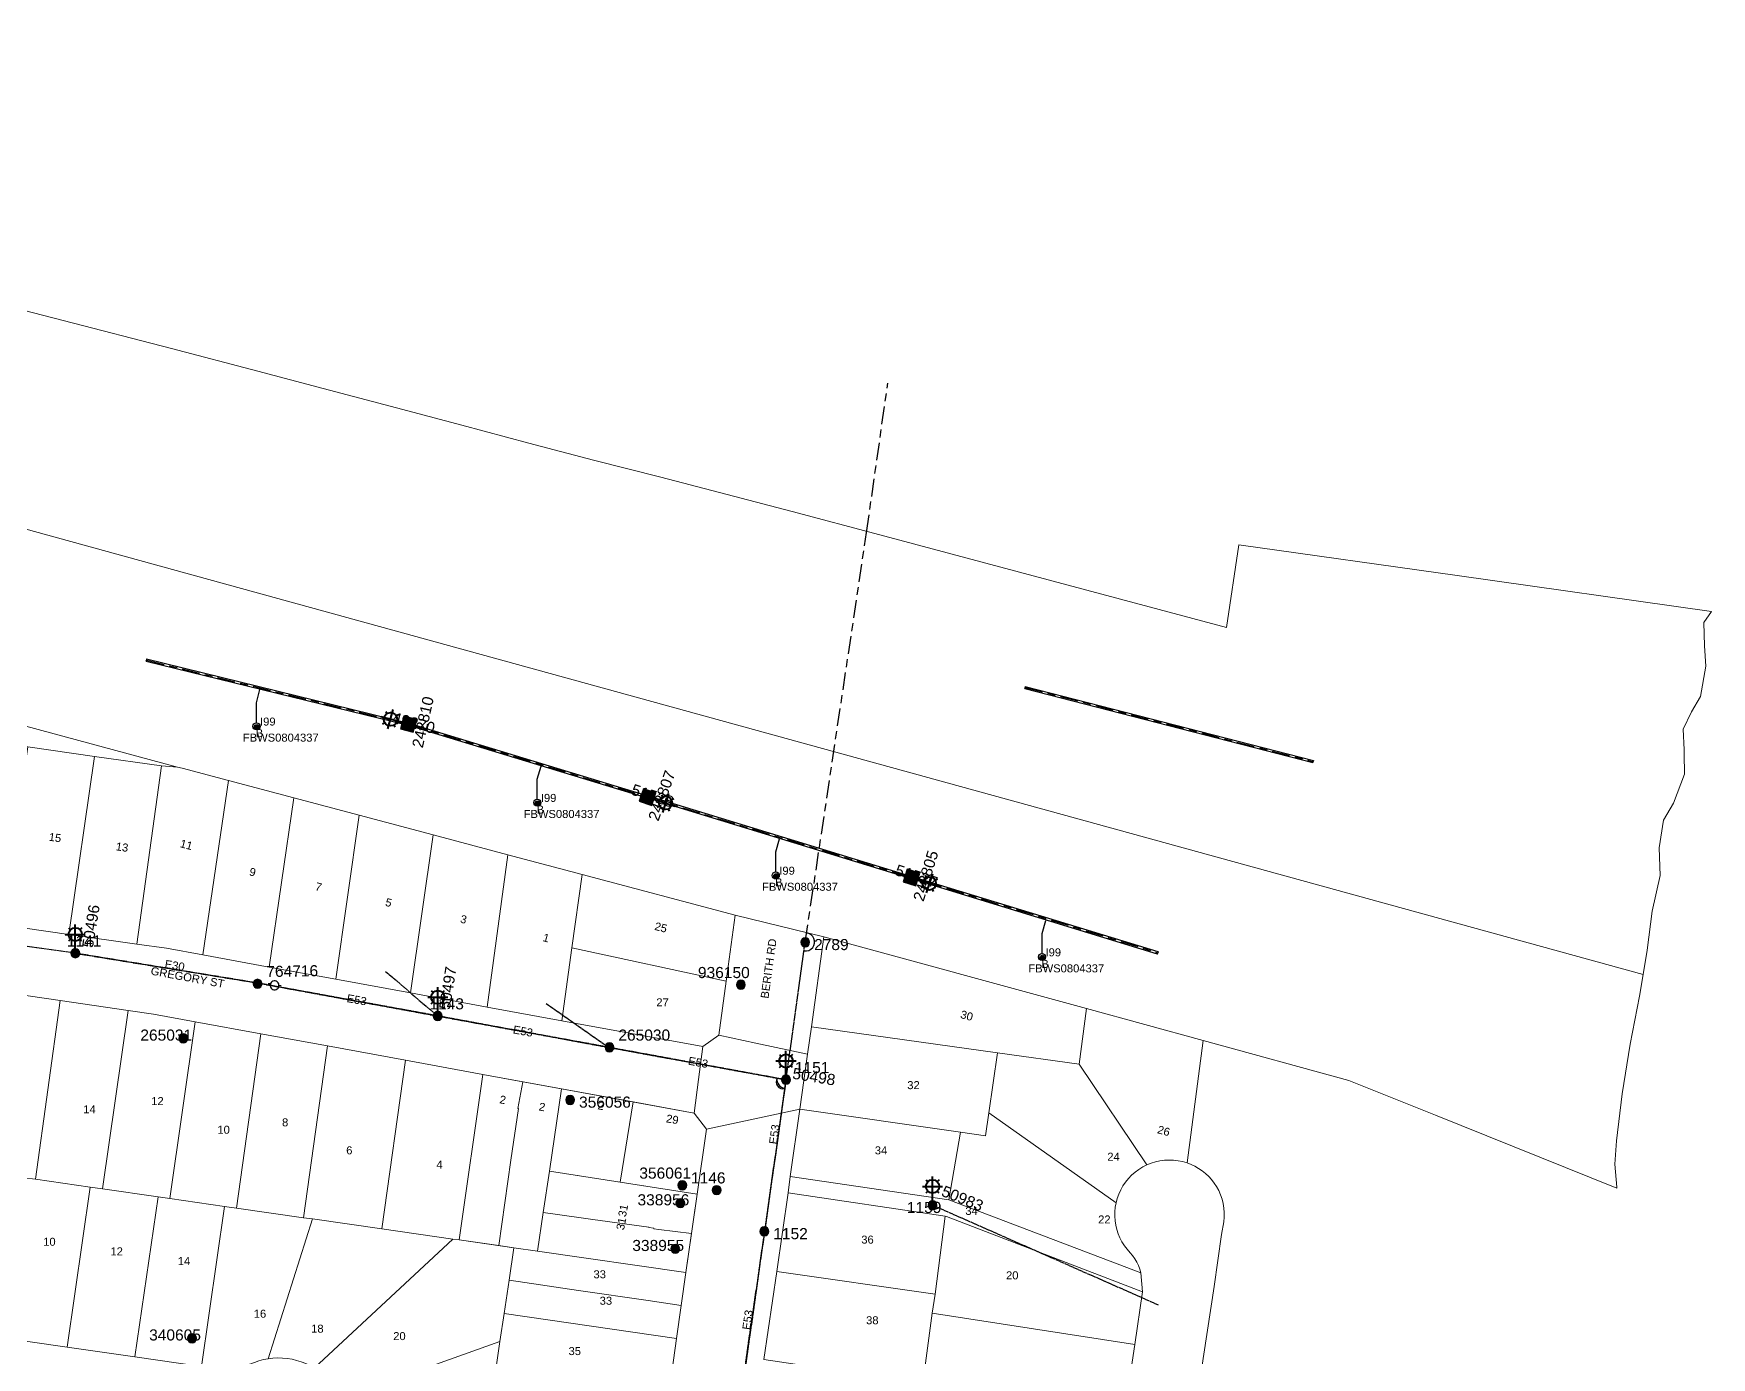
# Model space of a CAD drawing. Header units: metres. Extents: x 310453 to 311242, y 6256134 to 6256698.
# Drawn here: x 310864.3 to 311241.6, y 6256355.2 to 6256653 of the extents above; entities that cross this region are included whole.
import ezdxf
from ezdxf.enums import TextEntityAlignment as Align

# ---------------------------------------------------------------- set-up
doc = ezdxf.new("R2010")
doc.units = ezdxf.units.M
doc.linetypes.add('Cable Exist OH', pattern=[1, 1, 0])
doc.linetypes.add('Cable Exist UG', pattern=[8.2, 4, -1.2, 1.8, -1.2])
doc.layers.get('0').update_dxf_attribs({"color": 6})
doc.layers.add('Cadastre Land Parcels_SP_EXT', color=9, linetype='Continuous', lineweight=5)
doc.layers.add('Cadastre Roads_SP_EXT', color=9, linetype='Continuous', lineweight=5)
for name, color, linetype in [('Duct_SP_EXT', 7, 'Continuous'), ('Equip_SP_LV_EXT', 7, 'Continuous'), ('Equip_SP_SL_EXT', 7, 'Continuous'), ('Mains_HV_EXT', 7, 'Continuous'), ('Mains_LV_EXT', 7, 'Continuous'), ('Mains_SL_EXT', 7, 'Continuous'), ('SupportsOH_SP_TR_HV_LV_SL_EXT', 7, 'Continuous'), ('SupportsUG_SP_LV_SL_EXT', 7, 'Continuous')]:
    doc.layers.add(name, color=color, linetype=linetype)
doc.styles.add('COLUMN_LABEL', font='arial.ttf')
doc.styles.add('iecARIAL', font='arial.ttf', dxfattribs={"height": 2})
doc.styles.add('POLE_LABEL', font='arial.ttf')
doc.styles.get("Standard").update_dxf_attribs({"font": 'arial.ttf'})

# ---------------------------------------------------------------- blocks, each defined once
blk = doc.blocks.new('COLUMN_EXT')
blk.add_hatch(color=256).paths.add_polyline_path([(-1.49, 1.48), (-1.49, -1.49), (1.48, -1.49), (1.48, 1.48)])
blk.add_lwpolyline([(-1.49, -1.49), (1.48, -1.49), (1.48, 1.48), (-1.49, 1.48)], close=True)
for tag, height, style, flags, p in [('STRUCTURE_PLANT_NUMBER', 0.2, 'POLE_LABEL', 9, (1.81, 0.03)), ('ASSET_NUM', 2.5, 'COLUMN_LABEL', 8, (2, 2)), ('STREET_CODE', 0.2, 'COLUMN_LABEL', 9, (1.81, -0.2))]:
    blk.add_attdef(tag, text='', height=height, dxfattribs=dict(style=style, flags=flags)).set_placement(p, align=Align.MIDDLE_LEFT)
at = {"flags": 1}
blk.add_attdef('Z', (1.81, -2.35), '', height=0.2, dxfattribs=at)
at = {"flags": 9}
for tag, p in [('COLUMN_TYPE', (1.81, -0.4)), ('OWNED_BY', (1.81, -0.6)), ('STATE', (1.81, -0.8)), ('USAGE', (1.81, -1)), ('STREETNAME', (1.81, -1.6)), ('SUBURB', (1.81, -1.8)), ('LEGEND', (1.81, -1.2)), ('LOCATION', (1.81, -1.4)), ('NOTES', (1.81, -2))]:
    blk.add_attdef(tag, text='', height=0.2, dxfattribs=at).set_placement(p, align=Align.MIDDLE_LEFT)
blk = doc.blocks.new('DUCT_EXT')
blk.add_circle((0, 0.8), 0.8)
at = {"flags": 1}
blk.add_attdef('Z', (0, 0), '', height=0.2, dxfattribs=at)
at = {"flags": 9}
for tag, p in [('DUCT_CODE', (0, 0)), ('XSECT_TYPE', (0, -0.2)), ('STATE', (0, -0.6)), ('FB_REFERENCE', (0, -0.4)), ('NOTES', (0, -0.8))]:
    blk.add_attdef(tag, text='', height=0.2, dxfattribs=at).set_placement(p, align=Align.MIDDLE_LEFT)
blk = doc.blocks.new('LV_OH_LINKS_OPEN_EXT')
for p, q in [((-0.17, 4.97), (-0.17, 5.46)), ((0.17, 4.97), (0.17, 5.46)), ((-0.17, 3), (-0.17, 2.5)), ((0.17, 3), (0.17, 2.5))]:
    blk.add_line(p, q)
blk.add_lwpolyline([(0, 2.99, 1), (0, 4.98, 1)], format="xyb", close=True)
at = {"flags": 9}
for tag, p in [('ACTUAL_STATUS', (0, 0)), ('CONSTRUCTED_VOLTAGE', (0, -0.2)), ('OPERATING_VOLTAGE', (0, -0.6)), ('ORIENTATION', (0, -0.8)), ('OWNED_BY', (0, -1)), ('STATE', (0, -1.2)), ('SWITCH_TYPE', (0, -1.4)), ('NO_PHASES', (0, -0.4)), ('USAGE', (0, -1.6)), ('LEGEND', (0, -1.8)), ('NOTES', (0, -2))]:
    blk.add_attdef(tag, text='', height=0.2, dxfattribs=at).set_placement(p, align=Align.MIDDLE_LEFT)
at = {"flags": 1}
blk.add_attdef('Z', (0, 0), '', height=0.2, dxfattribs=at)
blk = doc.blocks.new('SL_LANTERN_EXT')
at = {"lineweight": 40}
for p, q in [((-2.25, 4.22), (2.25, 4.22)), ((-1.46, 5.68), (-1.06, 5.28)), ((0, 1.97), (0, 6.47)), ((1.46, 5.68), (1.06, 5.28)), ((-1.46, 2.76), (-1.06, 3.16)), ((0, 0), (0, 2.72)), ((1.46, 2.76), (1.06, 3.16))]:
    blk.add_line(p, q, dxfattribs=at)
blk.add_circle((0, 4.22), 1.5, dxfattribs=at)
at = {"style": 'iecARIAL', "flags": 8}
blk.add_attdef('ASSET_NUM', (1.5, 1.5), '', height=2.5, dxfattribs=at)
for tag, p, height, flags in [('OPERATING_VOLTAGE', (0.98, -1.65), 0.2, 9), ('ORIENTATION', (0.98, -1.85), 0.2, 9), ('OWNED_BY', (0.98, -2.05), 0.2, 9), ('STATE', (0.98, -2.25), 0.2, 9), ('CONSTRUCTED_VOLTAGE', (0.98, -0.65), 0.2, 9), ('CONTROL_TYPE', (0.98, -0.85), 0.2, 9), ('LANTERN_PURPOSE', (0.98, -1.05), 0.2, 9), ('LANTERN_TYPE', (0.98, -1.25), 0.2, 9), ('NO_PHASES', (0.98, -1.45), 0.2, 9), ('USAGE', (0.98, -2.45), 0.2, 9), ('CEXIST', (0.98, -2.65), 0.2, 9), ('CNEW', (0.98, -2.85), 0.2, 9), ('CNUMBER', (0.98, -3.05), 0.2, 9), ('CREMOVE', (0.98, -3.25), 0.2, 9), ('CREPLACE', (0.98, -3.45), 0.2, 9), ('LKINGHEIGHT', (0.98, -3.65), 0.2, 9), ('LBRACKET', (0.98, -3.85), 0.2, 9), ('LNUMBER', (2.18, -3.25), 2.5, 8), ('LBRACKETVOCAB', (0.98, -4.05), 0.2, 9), ('LCATEGORY', (0.98, -4.25), 0.2, 9), ('LCHARGE1', (0.98, -4.45), 0.2, 9), ('LCHARGE1PERCENT', (0.98, -4.65), 0.2, 9), ('LCHARGE2', (0.98, -4.85), 0.2, 9), ('LCHARGE2PERCENT', (0.98, -5.05), 0.2, 9), ('LCHARGE3', (0.98, -5.25), 0.2, 9), ('LCHARGE3PERCENT', (0.98, -5.45), 0.2, 9), ('LEXIST', (0.98, -5.65), 0.2, 9), ('LLAMP', (0.98, -5.85), 0.2, 9), ('LLAMPVOCAB', (0.98, -6.05), 0.2, 9), ('LMAST', (0.98, -6.25), 0.2, 9), ('LMASTVOCAB', (0.98, -6.45), 0.2, 9), ('LNEW', (0.98, -6.65), 0.2, 9), ('LANTNUMBER', (0.98, -6.85), 0.2, 9), ('LOUTREACH', (0.98, -7.25), 0.2, 9), ('LOUTREACHVOCAB', (0.98, -7.45), 0.2, 9), ('LRATECODE', (0.98, -7.65), 0.2, 9), ('STREETNAME', (0.98, -9.25), 0.2, 9), ('SUBURB', (0.98, -9.45), 0.2, 1), ('LREMOVE', (0.98, -7.85), 0.2, 9), ('LREPLACE', (0.98, -8.05), 0.2, 9), ('LTYPE', (0.98, -8.25), 0.2, 9), ('LTYPEVOCAB', (0.98, -8.45), 0.2, 9), ('LEGEND', (0.98, -8.65), 0.2, 9), ('LOCATION', (0.98, -8.85), 0.2, 9), ('NOTES', (0.98, -9.05), 0.2, 9)]:
    blk.add_attdef(tag, p, '', height=height, dxfattribs=dict(flags=flags))
blk = doc.blocks.new('POLE_EXT')
blk.add_hatch(color=256).paths.add_polyline_path([(-1, 0, 1), (1, 0, 1)])
blk.add_lwpolyline([(-1, 0, 1), (1, 0, 1)], format="xyb", close=True)
for tag, height, flags, p in [('pNumber', 2.5, 8, (-17.84, 2.07)), ('OWNED_BY', 0.2, 9, (1.35, -0.4)), ('SPECIAL_USE', 0.2, 9, (1.35, -0.8)), ('STATE', 0.2, 9, (1.35, -1)), ('cLV', 0.2, 9, (1.35, -1.4)), ('hDepth', 0.2, 9, (1.35, -1.6)), ('hDia', 0.2, 9, (1.35, -1.8)), ('cHV', 0.2, 9, (1.35, -2)), ('cLinedev', 0.2, 9, (1.35, -3.4)), ('pExisting', 0.2, 9, (1.35, -3.8)), ('PARENT', 0.2, 9, (1.35, -0.6)), ('USAGE', 0.2, 9, (1.35, -1.2)), ('LBRACKET', 0.2, 9, (1.35, -2.2)), ('LExisting', 0.2, 9, (1.35, -2.4)), ('LANTNUMBER', 0.2, 9, (1.35, -2.6)), ('LOther', 0.2, 9, (1.35, -2.8)), ('LRemove', 0.2, 9, (1.35, -3)), ('LEGEND', 0.2, 9, (1.35, -3.2)), ('LOCATION', 0.2, 9, (1.35, -3.6)), ('pFooting', 0.2, 9, (1.35, -4.4)), ('pNew', 0.2, 9, (1.35, -4.6)), ('pRelocate', 0.2, 9, (1.35, -5)), ('pRemove', 0.2, 9, (1.35, -5.2)), ('pReplace', 0.2, 9, (1.35, -5.4)), ('pStay', 0.2, 9, (1.35, -5.6)), ('pType', 0.2, 9, (1.35, -5.8)), ('cspan', 0.2, 9, (1.35, -6)), ('STREETNAME', 0.2, 9, (1.35, -6.2)), ('SUBURB', 0.2, 9, (1.35, -6.4)), ('OPERATED_BY', 0.2, 9, (1.36, -7.01)), ('PFNUMBER', 0.2, 9, (1.35, -4)), ('NEWPFNUMBER', 0.2, 9, (1.35, -4.2)), ('NOTES', 0.2, 9, (1.35, -6.6)), ('MAINTAINED_BY', 0.2, 9, (1.36, -6.81))]:
    blk.add_attdef(tag, text='', height=height, dxfattribs=dict(flags=flags)).set_placement(p, align=Align.MIDDLE_LEFT)
at = {"style": 'POLE_LABEL'}
for tag, height, flags, p in [('STRUCTURE_PLANT_NUMBER', 0.2, 9, (1.35, 0.03)), ('ASSET_NUM', 2.5, 8, (2, 2)), ('STREET_CODE', 0.2, 9, (1.35, -0.2))]:
    blk.add_attdef(tag, text='', height=height, dxfattribs=dict(at, flags=flags)).set_placement(p, align=Align.MIDDLE_LEFT)
at = {"flags": 1}
blk.add_attdef('Z', (1.35, -7.33), '', height=0.2, dxfattribs=at)
blk = doc.blocks.new('CABLE_LARGE_EXT')
h = blk.add_hatch(color=256)
edge = h.paths.add_edge_path()
edge.add_arc((0, 0.55), 0.55, 0, 360)
blk.add_circle((0, 0.55), 0.55)
at = {"flags": 1}
blk.add_attdef('Z', (0, 0), '', height=0.2, dxfattribs=at)
at = {"flags": 9}
for tag, p in [('COND_CODE', (0, 0)), ('STATE', (0, -0.4)), ('XSECT_SIZE', (0, -0.6)), ('FB_REFERENCE', (0, -0.2)), ('NOTES', (0, -0.8))]:
    blk.add_attdef(tag, text='', height=0.2, dxfattribs=at).set_placement(p, align=Align.MIDDLE_LEFT)

msp = doc.modelspace()

# ---------------------------------------------------------------- linework, layer by layer
at = {"layer": 'Cadastre Land Parcels_SP_EXT', "linetype": 'Continuous'}
msp.add_lwpolyline([(310833.95, 6256504.95), (310896.69, 6256488.04), (310897.72, 6256487.76), (310908.16, 6256484.99), (310922.87, 6256481.09), (310937.59, 6256477.18), (310954.17, 6256472.78), (310970.98, 6256468.32), (310987.71, 6256463.88), (311022.12, 6256454.75), (311042.07, 6256449.86), (311101.12, 6256433.71), (311127.37, 6256426.53), (311160.09, 6256417.54), (311179.6, 6256409.72), (311220.39, 6256393.35), (311220.38, 6256393.53), (311219.89, 6256398.73), (311220.29, 6256403.93), (311221.59, 6256414.55), (311223.39, 6256425.67), (311225.48, 6256436.49), (311226.29, 6256441.38), (311227.19, 6256446.81), (311228.32, 6256455.62), (311230.1, 6256463.65), (311229.92, 6256469.84), (311230.9, 6256476.05), (311233.13, 6256479.89), (311235.61, 6256486.43), (311235.5, 6256490.99), (311235.48, 6256491.91), (311235.27, 6256496.52), (311237.19, 6256500.46), (311239.22, 6256503.9), (311240.39, 6256510.72), (311240.1, 6256515.32), (311239.9, 6256520.51), (311241.65, 6256523.04), (311184.47, 6256531.11), (311135.39, 6256537.99), (311132.57, 6256519.43), (311054.62, 6256540.25), (311054.62, 6256540.25), (311034.94, 6256545.47), (311005.43, 6256553.24), (310990.25, 6256557.06), (310975.74, 6256560.9), (310960.67, 6256564.89), (310945.94, 6256568.79), (310929.43, 6256573.16), (310914.74, 6256577.05), (310895.38, 6256582.17), (310846.58, 6256594.74)], dxfattribs=at)
for points in [[(310833.95, 6256504.95), (310832.8, 6256496.88), (310847.84, 6256494.73), (310863.04, 6256492.58), (310878.01, 6256490.44), (310893.12, 6256488.28), (310896.69, 6256488.04), (310833.95, 6256504.95)], [(310878.01, 6256490.44), (310863.04, 6256492.58), (310857.28, 6256452.53), (310872.29, 6256450.39), (310878.01, 6256490.44)], [(310893.12, 6256488.28), (310878.01, 6256490.44), (310872.29, 6256450.39), (310887.55, 6256448.22), (310893.12, 6256488.28)], [(310896.69, 6256488.04), (310893.12, 6256488.28), (310887.55, 6256448.22), (310894.24, 6256447.27), (310902.39, 6256445.78), (310908.16, 6256484.99), (310897.72, 6256487.76), (310896.69, 6256488.04)], [(310922.87, 6256481.09), (310908.16, 6256484.99), (310902.39, 6256445.78), (310917.34, 6256443.04), (310922.87, 6256481.09)], [(310937.59, 6256477.18), (310922.87, 6256481.09), (310917.34, 6256443.04), (310932.29, 6256440.3), (310937.59, 6256477.18)], [(310954.17, 6256472.78), (310937.59, 6256477.18), (310932.29, 6256440.3), (310949.09, 6256437.22), (310954.17, 6256472.78)], [(310970.98, 6256468.32), (310954.17, 6256472.78), (310949.09, 6256437.22), (310966.31, 6256434.06), (310970.98, 6256468.32)], [(310987.71, 6256463.88), (310970.98, 6256468.32), (310966.31, 6256434.06), (310983.14, 6256430.98), (310985.41, 6256447.37), (310987.71, 6256463.88)], [(311022.12, 6256454.75), (310987.71, 6256463.88), (310985.41, 6256447.37), (311020.07, 6256439.84), (311022.12, 6256454.75)], [(311020.07, 6256439.84), (310985.41, 6256447.37), (310983.14, 6256430.98), (311014.86, 6256425.18), (311018.41, 6256427.73), (311020.07, 6256439.84)], [(311101.12, 6256433.71), (311042.07, 6256449.86), (311039.28, 6256429.62), (311081.07, 6256423.77), (311099.49, 6256421.18), (311101.12, 6256433.71)], [(310870.35, 6256435.52), (310855.31, 6256437.71), (310849.68, 6256397.47), (310862.13, 6256395.65), (310864.77, 6256395.31), (310870.35, 6256435.52)], [(310885.63, 6256433.3), (310870.35, 6256435.52), (310864.77, 6256395.31), (310877.03, 6256393.53), (310879.81, 6256393.15), (310885.63, 6256433.3)], [(310900.67, 6256430.75), (310891.32, 6256432.48), (310885.63, 6256433.3), (310879.81, 6256393.15), (310892.34, 6256391.34), (310894.99, 6256390.98), (310900.67, 6256430.75)], [(311127.37, 6256426.53), (311101.12, 6256433.71), (311099.49, 6256421.18), (311114.68, 6256398.55), (311115.63, 6256398.94), (311116.61, 6256399.24), (311117.62, 6256399.46), (311118.64, 6256399.6), (311119.67, 6256399.65), (311120.7, 6256399.62), (311121.72, 6256399.5), (311122.73, 6256399.3), (311123.72, 6256399.01), (311127.37, 6256426.53)], [(310915.45, 6256428.06), (310900.67, 6256430.75), (310894.99, 6256390.98), (310907.29, 6256389.2), (310909.98, 6256388.83), (310915.45, 6256428.06)], [(310930.43, 6256425.31), (310915.45, 6256428.06), (310909.98, 6256388.83), (310925.05, 6256386.68), (310930.43, 6256425.31)], [(311081.07, 6256423.77), (311039.28, 6256429.62), (311038.4, 6256423.44), (311036.64, 6256411.12), (311072.77, 6256405.89), (311078.37, 6256405.08), (311079.12, 6256410.23), (311081.07, 6256423.77)], [(310948.01, 6256422.09), (310930.43, 6256425.31), (310925.05, 6256386.68), (310927.09, 6256386.39), (310942.63, 6256384.16), (310948.01, 6256422.09)], [(310965.34, 6256418.91), (310948.01, 6256422.09), (310942.63, 6256384.16), (310958.64, 6256381.87), (310960.05, 6256381.67), (310965.34, 6256418.91)], [(311099.49, 6256421.18), (311081.07, 6256423.77), (311079.12, 6256410.23), (311107.76, 6256390), (311108.03, 6256391.01), (311108.38, 6256391.98), (311108.81, 6256392.92), (311109.31, 6256393.83), (311109.89, 6256394.68), (311110.55, 6256395.49), (311111.26, 6256396.23), (311112.04, 6256396.92), (311112.87, 6256397.53), (311113.75, 6256398.08), (311114.68, 6256398.55), (311099.49, 6256421.18)], [(310971.66, 6256399.58), (310973.35, 6256411.22), (310973.27, 6256411.23), (310974.36, 6256417.27), (310965.34, 6256418.91), (310960.05, 6256381.67), (310968.98, 6256380.39), (310971.66, 6256399.58)], [(310978.96, 6256387.82), (310980.33, 6256397.14), (310983.05, 6256415.68), (310974.36, 6256417.27), (310973.27, 6256411.23), (310973.35, 6256411.22), (310971.66, 6256399.58), (310968.98, 6256380.39), (310972.31, 6256379.91), (310977.68, 6256379.14), (310978.96, 6256387.82)], [(310999.16, 6256412.73), (310983.05, 6256415.68), (310980.33, 6256397.14), (310996.27, 6256394.65), (310999.16, 6256412.73)], [(311015.65, 6256406.6), (311012.91, 6256410.21), (310999.16, 6256412.73), (310996.27, 6256394.65), (311013.56, 6256391.94), (311015.65, 6256406.6)], [(311072.77, 6256405.89), (311036.64, 6256411.12), (311034.48, 6256395.92), (311070.13, 6256390.73), (311072.77, 6256405.89)], [(311107.76, 6256390), (311079.12, 6256410.23), (311078.37, 6256405.08), (311072.77, 6256405.89), (311070.13, 6256390.73), (311113.31, 6256374.24), (311113.11, 6256375.08), (311112.81, 6256375.9), (311112.43, 6256376.69), (311111.98, 6256377.44), (311111.47, 6256378.15), (311110.9, 6256378.81), (311110.23, 6256379.57), (311109.63, 6256380.38), (311109.09, 6256381.23), (311108.63, 6256382.13), (311108.24, 6256383.06), (311107.92, 6256384.02), (311107.69, 6256385), (311107.54, 6256385.99), (311107.47, 6256387), (311107.49, 6256388.01), (311107.58, 6256389.01), (311107.76, 6256390)], [(310877.03, 6256393.53), (310864.77, 6256395.31), (310862.13, 6256395.65), (310856.72, 6256359.77), (310871.87, 6256357.59), (310877.03, 6256393.53)], [(310978.95, 6256387.82), (310986.99, 6256386.7), (310990.07, 6256386.27), (310990.07, 6256386.3), (311002.73, 6256384.52), (311002.72, 6256384.48), (311003.83, 6256384.32), (311003.81, 6256384.21), (311004.97, 6256384.04), (311012.3, 6256383.15), (311013.56, 6256391.95), (310980.33, 6256397.14), (310978.95, 6256387.82)], [(311070.13, 6256390.73), (311034.48, 6256395.92), (311034.03, 6256392.26), (311069.32, 6256387.03), (311069.64, 6256386.95), (311113.71, 6256369.97), (311113.31, 6256374.24), (311070.13, 6256390.73)], [(310879.81, 6256393.15), (310877.03, 6256393.53), (310871.87, 6256357.59), (310887.08, 6256355.4), (310892.34, 6256391.34), (310879.81, 6256393.15)], [(310894.99, 6256390.98), (310892.34, 6256391.34), (310887.08, 6256355.4), (310902.08, 6256353.24), (310907.29, 6256389.2), (310894.99, 6256390.98)], [(311069.32, 6256387.03), (311034.03, 6256392.26), (311031.46, 6256374.61), (311067.07, 6256369.48), (311069.32, 6256387.03)], [(310909.98, 6256388.83), (310907.29, 6256389.2), (310902.08, 6256353.24), (310910.24, 6256352.06), (310911.12, 6256352.68), (310912.05, 6256353.23), (310913, 6256353.72), (310914, 6256354.14), (310915.01, 6256354.49), (310916.05, 6256354.76), (310917.11, 6256354.96), (310927.09, 6256386.39), (310925.05, 6256386.68), (310909.98, 6256388.83)], [(310977.68, 6256379.14), (311011.04, 6256374.36), (311012.3, 6256383.15), (311004.97, 6256384.04), (311003.81, 6256384.21), (311003.83, 6256384.32), (311002.72, 6256384.48), (311002.73, 6256384.52), (310990.07, 6256386.3), (310990.07, 6256386.27), (310986.99, 6256386.7), (310978.95, 6256387.82), (310977.68, 6256379.14)], [(311113.71, 6256369.97), (311069.64, 6256386.95), (311069.32, 6256387.03), (311067.07, 6256369.48), (311066.41, 6256365.22), (311111.98, 6256358.18), (311113.71, 6256369.97)], [(310942.63, 6256384.16), (310927.09, 6256386.39), (310917.11, 6256354.96), (310918.18, 6256355.09), (310919.25, 6256355.14), (310920.33, 6256355.11), (310921.4, 6256355.01), (310922.46, 6256354.83), (310923.5, 6256354.58), (310924.53, 6256354.26), (310925.53, 6256353.86), (310926.5, 6256353.4), (310927.43, 6256352.86), (310958.64, 6256381.87), (310942.63, 6256384.16)], [(310960.05, 6256381.67), (310958.64, 6256381.87), (310927.43, 6256352.86), (310928.39, 6256352.22), (310929.29, 6256351.5), (310930.15, 6256350.72), (310930.93, 6256349.87), (310931.65, 6256348.97), (310932.3, 6256348.02), (310932.88, 6256347.02), (310933.38, 6256345.98), (310969.19, 6256358.84), (310970.19, 6256365.15), (310971.27, 6256372.66), (310972.31, 6256379.91), (310960.05, 6256381.67)], [(311009.99, 6256366.95), (311011.04, 6256374.36), (310977.68, 6256379.14), (310972.31, 6256379.91), (310971.27, 6256372.66), (310986.88, 6256370.27), (311002.56, 6256368.03), (311009.99, 6256366.95)], [(311009.99, 6256366.95), (311002.56, 6256368.03), (310986.88, 6256370.27), (310971.27, 6256372.66), (310970.19, 6256365.15), (311008.94, 6256359.53), (311009.99, 6256366.95)], [(311066.41, 6256365.22), (311067.07, 6256369.48), (311031.46, 6256374.61), (311028.56, 6256354.78), (311064.28, 6256349.47), (311066.41, 6256365.22)], [(311008.94, 6256359.53), (310970.19, 6256365.15), (310969.19, 6256358.84), (310968.02, 6256350.45), (311006.88, 6256344.9), (311008.94, 6256359.53)], [(311111.98, 6256358.18), (311066.41, 6256365.22), (311064.28, 6256349.47), (311073.44, 6256348.08), (311109.68, 6256342.72), (311111.98, 6256358.18)], [(310968.02, 6256350.45), (310969.19, 6256358.84), (310933.38, 6256345.98), (310933.79, 6256344.93), (310934.12, 6256343.85), (310934.37, 6256342.75), (310934.54, 6256341.64), (310934.63, 6256340.51), (310934.63, 6256339.39), (310934.55, 6256338.27), (310934.39, 6256337.15), (310934.14, 6256336.05), (310933.81, 6256334.97), (310933.41, 6256333.92), (310965.58, 6256333.28), (310965.89, 6256335.33), (310968.02, 6256350.45)]]:
    msp.add_lwpolyline(points, close=True, dxfattribs=at)
at = {"layer": 'Cadastre Roads_SP_EXT', "linetype": 'Continuous'}
for points in [[(310833.95, 6256504.95), (310896.69, 6256488.04), (310897.72, 6256487.76), (310908.16, 6256484.99), (310922.87, 6256481.09), (310937.59, 6256477.18), (310954.17, 6256472.78), (310970.98, 6256468.32), (310987.71, 6256463.88), (311022.12, 6256454.75), (311042.07, 6256449.86), (311101.12, 6256433.71), (311127.37, 6256426.53), (311160.09, 6256417.55), (311179.6, 6256409.72), (311220.39, 6256393.35), (311220.38, 6256393.53), (311219.89, 6256398.73), (311220.29, 6256403.93), (311221.59, 6256414.55), (311223.38, 6256425.67), (311225.48, 6256436.49), (311226.29, 6256441.38), (311226.29, 6256441.38), (310457.82, 6256653)], [(310457.82, 6256653), (311226.29, 6256441.38), (311227.19, 6256446.81), (311228.32, 6256455.62), (311230.1, 6256463.65), (311229.92, 6256469.84), (311230.9, 6256476.05), (311233.13, 6256479.89), (311235.61, 6256486.43), (311235.5, 6256490.99), (311235.48, 6256491.91), (311235.27, 6256496.52), (311237.19, 6256500.46), (311239.22, 6256503.9), (311240.39, 6256510.72), (311240.1, 6256515.32), (311239.9, 6256520.51), (311241.65, 6256523.04), (311184.47, 6256531.11), (311135.39, 6256537.98), (311132.57, 6256519.43), (311054.62, 6256540.25), (311034.94, 6256545.47), (311005.42, 6256553.24), (310990.25, 6256557.06), (310975.73, 6256560.9), (310960.67, 6256564.89), (310945.94, 6256568.79), (310929.43, 6256573.16), (310914.74, 6256577.05), (310895.38, 6256582.17), (310846.58, 6256594.74)], [(310855.31, 6256437.71), (310870.35, 6256435.52), (310885.63, 6256433.3), (310891.32, 6256432.48), (310900.67, 6256430.75), (310915.45, 6256428.06), (310930.43, 6256425.31), (310948.01, 6256422.09), (310965.34, 6256418.91), (310983.05, 6256415.68), (311012.91, 6256410.21), (311013.89, 6256417.73), (311014.86, 6256425.18), (310983.14, 6256430.98), (310966.31, 6256434.06), (310949.09, 6256437.22), (310932.29, 6256440.3), (310917.34, 6256443.04), (310902.39, 6256445.78), (310894.24, 6256447.27), (310887.55, 6256448.22), (310872.29, 6256450.39), (310857.28, 6256452.53)], [(311028.56, 6256354.78), (311031.46, 6256374.61), (311034.03, 6256392.26), (311034.48, 6256395.92), (311034.48, 6256395.92), (311036.64, 6256411.12), (311024.42, 6256408.49), (311015.65, 6256406.6), (311013.56, 6256391.94), (311011.04, 6256374.36), (311009.99, 6256366.95), (311008.94, 6256359.53), (311006.88, 6256344.9)], [(311125.2, 6256340.54), (311127.51, 6256356.02), (311129.81, 6256371.24), (311131.49, 6256382.91), (311131.97, 6256385.75), (311132.09, 6256386.81), (311132.09, 6256387.83), (311132.01, 6256388.85), (311131.84, 6256389.86), (311131.59, 6256390.85), (311131.25, 6256391.82), (311130.84, 6256392.76), (311130.35, 6256393.66), (311129.82, 6256394.47), (311129.23, 6256395.24), (311128.59, 6256395.95), (311127.88, 6256396.62), (311127.13, 6256397.22), (311126.33, 6256397.77), (311125.49, 6256398.25), (311124.62, 6256398.67), (311123.72, 6256399.01), (311123.72, 6256399.01), (311122.73, 6256399.3), (311121.72, 6256399.5), (311120.7, 6256399.62), (311119.67, 6256399.65), (311118.64, 6256399.6), (311117.62, 6256399.46), (311116.61, 6256399.24), (311115.63, 6256398.94), (311114.68, 6256398.55), (311113.75, 6256398.08), (311112.87, 6256397.53), (311112.04, 6256396.92), (311111.26, 6256396.23), (311110.55, 6256395.49), (311109.89, 6256394.68), (311109.31, 6256393.83), (311108.81, 6256392.92), (311108.38, 6256391.98), (311108.03, 6256391.01), (311107.76, 6256390), (311107.58, 6256389.01), (311107.49, 6256388.01), (311107.47, 6256387), (311107.54, 6256385.99), (311107.69, 6256385), (311107.92, 6256384.02), (311108.24, 6256383.06), (311108.63, 6256382.13), (311109.09, 6256381.23), (311109.63, 6256380.38), (311110.23, 6256379.57), (311110.9, 6256378.81), (311111.47, 6256378.15), (311111.98, 6256377.44), (311112.43, 6256376.69), (311112.81, 6256375.9), (311113.11, 6256375.08), (311113.31, 6256374.24), (311113.71, 6256369.97), (311111.98, 6256358.18), (311109.68, 6256342.72)]]:
    msp.add_lwpolyline(points, dxfattribs=at)
msp.add_lwpolyline([(311042.07, 6256449.86), (311022.12, 6256454.75), (311020.07, 6256439.84), (311018.41, 6256427.73), (311026.78, 6256425.93), (311038.4, 6256423.44), (311039.28, 6256429.62), (311042.07, 6256449.86)], close=True, dxfattribs=at)
at = {"layer": 'Duct_SP_EXT'}
for p, q in [((310889.66, 6256511.87), (310889.72, 6256512.1)), ((310889.66, 6256511.87), (310948.56, 6256497.46)), ((310889.77, 6256512.34), (310889.72, 6256512.1)), ((310889.77, 6256512.34), (310948.68, 6256497.92)), ((311087.23, 6256505.7), (311087.29, 6256505.93)), ((311087.23, 6256505.7), (311152.01, 6256489.02)), ((311087.35, 6256506.17), (311087.29, 6256505.93)), ((311087.35, 6256506.17), (311152.13, 6256489.49)), ((310948.56, 6256497.46), (310948.62, 6256497.69)), ((310948.56, 6256497.46), (310948.62, 6256497.69)), ((310948.56, 6256497.46), (310948.61, 6256497.45)), ((310948.61, 6256497.45), (310948.67, 6256497.68)), ((310948.61, 6256497.45), (311002.33, 6256481.1)), ((310948.68, 6256497.92), (310948.62, 6256497.69)), ((310948.68, 6256497.92), (310948.62, 6256497.69)), ((310948.73, 6256497.91), (310948.67, 6256497.68)), ((310948.68, 6256497.92), (310948.73, 6256497.91)), ((310948.73, 6256497.91), (311002.47, 6256481.56)), ((311152.01, 6256489.02), (311152.07, 6256489.26)), ((311152.01, 6256489.02), (311152.02, 6256489.02)), ((311152.02, 6256489.02), (311152.08, 6256489.25)), ((311152.13, 6256489.49), (311152.07, 6256489.26)), ((311152.14, 6256489.48), (311152.08, 6256489.25)), ((311152.13, 6256489.49), (311152.14, 6256489.48)), ((311002.33, 6256481.1), (311002.4, 6256481.33)), ((311002.33, 6256481.1), (311002.4, 6256481.33)), ((311002.33, 6256481.1), (311002.4, 6256481.08)), ((311002.47, 6256481.56), (311002.4, 6256481.33)), ((311002.47, 6256481.56), (311002.4, 6256481.33)), ((311002.4, 6256481.08), (311002.47, 6256481.31)), ((311002.4, 6256481.08), (311061.67, 6256462.96)), ((311002.47, 6256481.56), (311002.54, 6256481.54)), ((311002.54, 6256481.54), (311002.47, 6256481.31)), ((311002.54, 6256481.54), (311061.81, 6256463.42)), ((311061.67, 6256462.96), (311061.74, 6256463.19)), ((311061.67, 6256462.96), (311061.74, 6256463.19)), ((311061.67, 6256462.96), (311061.68, 6256462.96)), ((311061.68, 6256462.96), (311061.75, 6256463.18)), ((311061.68, 6256462.96), (311117, 6256446.06)), ((311061.81, 6256463.42), (311061.74, 6256463.19)), ((311061.81, 6256463.42), (311061.74, 6256463.19)), ((311061.82, 6256463.41), (311061.75, 6256463.18)), ((311061.81, 6256463.42), (311061.82, 6256463.41)), ((311061.82, 6256463.41), (311117.14, 6256446.51)), ((311117, 6256446.06), (311117.07, 6256446.28)), ((311117, 6256446.06), (311117.06, 6256446.04)), ((311117.06, 6256446.04), (311117.13, 6256446.27)), ((311117.14, 6256446.51), (311117.07, 6256446.28)), ((311117.2, 6256446.5), (311117.13, 6256446.27)), ((311117.14, 6256446.51), (311117.2, 6256446.5))]:
    msp.add_line(p, q, dxfattribs=at)
for points in [[(310914.47, 6256498.04), (310914.47, 6256502.51), (310915.24, 6256505.47)], [(310977.62, 6256480.87), (310977.62, 6256485.33), (310978.48, 6256488.21)], [(311031.24, 6256464.5), (311031.24, 6256468.97), (311032.06, 6256471.89)], [(311091.11, 6256446.14), (311091.11, 6256450.61), (311091.95, 6256453.55)]]:
    msp.add_lwpolyline(points, dxfattribs=at)
at = {"layer": 'Mains_HV_EXT', "linetype": 'Cable Exist UG'}
msp.add_lwpolyline([(311037.86, 6256448.61), (311051.67, 6256540.79), (311056.43, 6256574.36)], dxfattribs=at)
at = {"layer": 'Mains_HV_EXT', "linetype": 'Cable Exist OH'}
for points in [[(311033.54, 6256417.7), (310955.23, 6256432.04), (310914.59, 6256439.48), (310873.72, 6256446.16), (310833.37, 6256451.9), (310804.34, 6256465.48), (310768.68, 6256480.27), (310772.49, 6256441.62)], [(311033.54, 6256417.7), (311037.86, 6256448.61)], [(311033.54, 6256417.7), (311022.83, 6256342.12)]]:
    msp.add_lwpolyline(points, dxfattribs=at)
at = {"layer": 'Mains_HV_EXT', "linetype": 'Continuous'}
for points in [[(311037.6, 6256446.73, 1.061145), (311038.16, 6256450.68)], [(311031.48, 6256418.08, 0.394528), (311033.26, 6256415.76)]]:
    msp.add_lwpolyline(points, format="xyb", dxfattribs=at)
at = {"layer": 'Mains_LV_EXT', "linetype": 'Cable Exist OH'}
for points in [[(310873.72, 6256446.16), (310833.37, 6256451.9)], [(310914.59, 6256439.48), (310873.72, 6256446.16)], [(310914.67, 6256439.54), (310955.25, 6256432.14)], [(310943.5, 6256442.08), (310955.32, 6256431.9)], [(310955.25, 6256432.14), (310955.36, 6256432.12), (310993.83, 6256424.94)], [(310993.86, 6256424.78), (310979.64, 6256434.78)], [(310993.83, 6256424.94), (310993.85, 6256424.94), (311033.55, 6256417.71), (311033.54, 6256417.6)], [(311033.54, 6256417.6), (311028.69, 6256383.45)], [(311028.69, 6256383.45), (311022.66, 6256342.08), (311022.63, 6256341.87)]]:
    msp.add_lwpolyline(points, dxfattribs=at)
at = {"layer": 'Mains_LV_EXT', "linetype": 'Continuous'}
msp.add_lwpolyline([(311031.57, 6256418.06, 0.689279), (311033.26, 6256415.72)], format="xyb", dxfattribs=at)
at = {"layer": 'Mains_SL_EXT', "linetype": 'Cable Exist UG'}
for points in [[(310889.8, 6256512.06), (310948.67, 6256497.67)], [(311087.32, 6256505.96), (311152.06, 6256489.23)], [(310948.67, 6256497.67), (311002.43, 6256481.28)], [(311002.43, 6256481.28), (311061.76, 6256463.18)], [(311061.76, 6256463.18), (311117.15, 6256446.28)]]:
    msp.add_lwpolyline(points, dxfattribs=at)
at = {"layer": 'Mains_SL_EXT', "linetype": 'Cable Exist OH'}
for points in [[(310873.72, 6256446.16), (310914.59, 6256439.48), (310955.23, 6256432.03)], [(310955.23, 6256432.03), (310993.78, 6256424.98), (311033.54, 6256417.7)], [(311033.53, 6256417.8), (311027.64, 6256376.2), (311022.83, 6256342.12)], [(311117.32, 6256367.01), (311066.49, 6256389.48)]]:
    msp.add_lwpolyline(points, dxfattribs=at)

# ---------------------------------------------------------------- block references
at = {"layer": 'Duct_SP_EXT'}
for name, p in [('DUCT_EXT', (310914.47, 6256496.4)), ('CABLE_LARGE_EXT', (310914.55, 6256496.48)), ('DUCT_EXT', (310977.62, 6256479.23)), ('CABLE_LARGE_EXT', (310977.7, 6256479.32)), ('DUCT_EXT', (311031.24, 6256462.86)), ('CABLE_LARGE_EXT', (311031.32, 6256462.95)), ('DUCT_EXT', (311091.11, 6256444.5)), ('CABLE_LARGE_EXT', (311091.19, 6256444.59))]:
    msp.add_blockref(name, p, dxfattribs=at)
at = {"layer": 'Equip_SP_LV_EXT', "rotation": 262.1712453134816}
msp.add_blockref('LV_OH_LINKS_OPEN_EXT', (310914.59, 6256439.48), dxfattribs=at)
at = {"layer": 'Equip_SP_SL_EXT'}
ref = msp.add_blockref('SL_LANTERN_EXT', (310948.67, 6256497.67), dxfattribs=dict(at, rotation=74.93614962266095))
ref.add_attrib('ASSET_NUM', '49270', dxfattribs={"layer": '0', "height": 2.5, "rotation": 344.8999, "style": 'iecARIAL'}).set_placement((310950.17, 6256499.18), align=Align.TOP_CENTER)
ref = msp.add_blockref('SL_LANTERN_EXT', (311002.43, 6256481.28), dxfattribs=dict(at, rotation=251.8780985050893))
ref.add_attrib('ASSET_NUM', '51528', dxfattribs={"layer": '0', "height": 2.5, "rotation": 341.9143, "style": 'iecARIAL'}).set_placement((311003.93, 6256482.78), align=Align.TOP_CENTER)
ref = msp.add_blockref('SL_LANTERN_EXT', (311061.76, 6256463.18), dxfattribs=dict(at, rotation=251.8780985050893))
ref.add_attrib('ASSET_NUM', '51527', dxfattribs={"layer": '0', "height": 2.5, "rotation": 341.9143, "style": 'iecARIAL'}).set_placement((311063.26, 6256464.68), align=Align.TOP_CENTER)
ref = msp.add_blockref('SL_LANTERN_EXT', (310873.72, 6256446.16), dxfattribs=at)
ref.add_attrib('ASSET_NUM', '50496', dxfattribs={"layer": '0', "height": 2.5, "rotation": 80.7769, "style": 'iecARIAL'}).set_placement((310875.22, 6256447.66), align=Align.TOP_LEFT)
ref = msp.add_blockref('SL_LANTERN_EXT', (310955.23, 6256432.03), dxfattribs=at)
ref.add_attrib('ASSET_NUM', '50497', dxfattribs={"layer": '0', "height": 2.5, "rotation": 81.1637, "style": 'iecARIAL'}).set_placement((310956.73, 6256433.53), align=Align.MIDDLE_LEFT)
ref = msp.add_blockref('SL_LANTERN_EXT', (311033.54, 6256417.7), dxfattribs=at)
ref.add_attrib('ASSET_NUM', '50498', dxfattribs={"layer": '0', "height": 2.5, "rotation": 350.645, "style": 'iecARIAL'}).set_placement((311035.04, 6256419.2), align=Align.MIDDLE_LEFT)
ref = msp.add_blockref('SL_LANTERN_EXT', (311066.49, 6256389.48), dxfattribs=at)
ref.add_attrib('ASSET_NUM', '50983', dxfattribs={"layer": '0', "height": 2.5, "rotation": 337.9741, "style": 'iecARIAL'}).set_placement((311067.99, 6256390.98), align=Align.BOTTOM_LEFT)
at = {"layer": 'SupportsOH_SP_TR_HV_LV_SL_EXT'}
ref = msp.add_blockref('POLE_EXT', (310873.72, 6256446.16), dxfattribs=at)
ref.add_attrib('ASSET_NUM', '1141', dxfattribs={"layer": '0', "height": 2.5, "style": 'POLE_LABEL'}).set_placement((310875.72, 6256446.91), align=Align.BOTTOM_CENTER)
ref = msp.add_blockref('POLE_EXT', (311037.86, 6256448.61), dxfattribs=at)
ref.add_attrib('ASSET_NUM', '2789', dxfattribs={"layer": '0', "height": 2.5, "style": 'POLE_LABEL'}).set_placement((311039.86, 6256449.36), align=Align.TOP_LEFT)
ref = msp.add_blockref('POLE_EXT', (310914.71, 6256439.29), dxfattribs=at)
ref.add_attrib('ASSET_NUM', '764716', dxfattribs={"layer": '0', "height": 2.5, "rotation": 1, "style": 'POLE_LABEL'}).set_placement((310916.71, 6256440.04), align=Align.BOTTOM_LEFT)
ref = msp.add_blockref('POLE_EXT', (311023.39, 6256439.07), dxfattribs=at)
ref.add_attrib('ASSET_NUM', '936150', dxfattribs={"layer": '0', "height": 2.5, "style": 'POLE_LABEL'}).set_placement((311025.39, 6256439.82), align=Align.BOTTOM_RIGHT)
ref = msp.add_blockref('POLE_EXT', (310955.23, 6256432.03), dxfattribs=at)
ref.add_attrib('ASSET_NUM', '1143', dxfattribs={"layer": '0', "height": 2.5, "style": 'POLE_LABEL'}).set_placement((310957.23, 6256432.78), align=Align.BOTTOM_CENTER)
ref = msp.add_blockref('POLE_EXT', (310898, 6256427), dxfattribs=at)
ref.add_attrib('ASSET_NUM', '265031', dxfattribs={"layer": '0', "height": 2.5, "style": 'POLE_LABEL'}).set_placement((310900, 6256427.75), align=Align.MIDDLE_RIGHT)
ref = msp.add_blockref('POLE_EXT', (310993.84, 6256425), dxfattribs=at)
ref.add_attrib('ASSET_NUM', '265030', dxfattribs={"layer": '0', "height": 2.5, "style": 'POLE_LABEL'}).set_placement((310995.84, 6256425.75), align=Align.BOTTOM_LEFT)
ref = msp.add_blockref('POLE_EXT', (311033.54, 6256417.7), dxfattribs=at)
ref.add_attrib('ASSET_NUM', '1151', dxfattribs={"layer": '0', "height": 2.5, "style": 'POLE_LABEL'}).set_placement((311035.54, 6256418.45), align=Align.BOTTOM_LEFT)
ref = msp.add_blockref('POLE_EXT', (310985, 6256413.17), dxfattribs=at)
ref.add_attrib('ASSET_NUM', '356056', dxfattribs={"layer": '0', "height": 2.5, "style": 'POLE_LABEL'}).set_placement((310987, 6256413.92), align=Align.TOP_LEFT)
ref = msp.add_blockref('POLE_EXT', (311010.21, 6256393.96), dxfattribs=at)
ref.add_attrib('ASSET_NUM', '356061', dxfattribs={"layer": '0', "height": 2.5, "style": 'POLE_LABEL'}).set_placement((311012.21, 6256394.71), align=Align.BOTTOM_RIGHT)
ref = msp.add_blockref('POLE_EXT', (311017.94, 6256392.88), dxfattribs=at)
ref.add_attrib('ASSET_NUM', '1146', dxfattribs={"layer": '0', "height": 2.5, "style": 'POLE_LABEL'}).set_placement((311019.94, 6256393.63), align=Align.BOTTOM_RIGHT)
ref = msp.add_blockref('POLE_EXT', (311009.8, 6256389.95), dxfattribs=at)
ref.add_attrib('ASSET_NUM', '338956', dxfattribs={"layer": '0', "height": 2.5, "style": 'POLE_LABEL'}).set_placement((311011.8, 6256390.7), align=Align.MIDDLE_RIGHT)
ref = msp.add_blockref('POLE_EXT', (311066.49, 6256389.48), dxfattribs=at)
ref.add_attrib('ASSET_NUM', '1159', dxfattribs={"layer": '0', "height": 2.5, "style": 'POLE_LABEL'}).set_placement((311068.49, 6256390.23), align=Align.TOP_RIGHT)
ref = msp.add_blockref('POLE_EXT', (311028.68, 6256383.59), dxfattribs=at)
ref.add_attrib('ASSET_NUM', '1152', dxfattribs={"layer": '0', "height": 2.5, "style": 'POLE_LABEL'}).set_placement((311030.68, 6256384.34), align=Align.TOP_LEFT)
ref = msp.add_blockref('POLE_EXT', (311008.63, 6256379.68), dxfattribs=at)
ref.add_attrib('ASSET_NUM', '338955', dxfattribs={"layer": '0', "height": 2.5, "style": 'POLE_LABEL'}).set_placement((311010.63, 6256380.43), align=Align.MIDDLE_RIGHT)
ref = msp.add_blockref('POLE_EXT', (310899.98, 6256359.56), dxfattribs=at)
ref.add_attrib('ASSET_NUM', '340605', dxfattribs={"layer": '0', "height": 2.5, "style": 'POLE_LABEL'}).set_placement((310901.98, 6256360.31), align=Align.MIDDLE_RIGHT)
at = {"layer": 'SupportsUG_SP_LV_SL_EXT'}
ref = msp.add_blockref('COLUMN_EXT', (310948.67, 6256497.67), dxfattribs=dict(at, rotation=74.93614962266095))
ref.add_attrib('ASSET_NUM', '242810', dxfattribs={"layer": '0', "height": 2.5, "rotation": 77.4763, "style": 'COLUMN_LABEL'}).set_placement((310950.67, 6256498.42), align=Align.TOP_CENTER)
ref = msp.add_blockref('COLUMN_EXT', (311002.43, 6256481.28), dxfattribs=dict(at, rotation=251.8780985050893))
ref.add_attrib('ASSET_NUM', '242807', dxfattribs={"layer": '0', "height": 2.5, "rotation": 70.3871, "style": 'COLUMN_LABEL'}).set_placement((311004.43, 6256482.03), align=Align.TOP_CENTER)
ref = msp.add_blockref('COLUMN_EXT', (311061.76, 6256463.18), dxfattribs=dict(at, rotation=251.8780985050893))
ref.add_attrib('ASSET_NUM', '242805', dxfattribs={"layer": '0', "height": 2.5, "rotation": 73.1309, "style": 'COLUMN_LABEL'}).set_placement((311063.76, 6256463.93), align=Align.TOP_CENTER)

# ---------------------------------------------------------------- texts
at = {"layer": 'Cadastre Land Parcels_SP_EXT'}
for s, rotation, p in [('15', 351.9008, (310867.66, 6256471.49)), ('13', 351.9006, (310882.74, 6256469.33)), ('11', 344.9759, (310897.12, 6256470.05)), ('9', 345.1964, (310912.69, 6256463.72)), ('7', 345.1092, (310927.52, 6256460.4)), ('5', 345.1381, (310943.28, 6256456.87)), ('3', 345.1444, (310960.14, 6256453.1)), ('25', 345.1715, (311003.83, 6256451.46)), ('1', 345.0967, (310978.71, 6256448.92)), ('30', 344.7278, (311072.61, 6256431.63)), ('2', 350.3893, (310969.02, 6256412.43)), ('2', 350.2002, (310991.09, 6256411.09)), ('2', 350.3899, (310977.86, 6256410.82)), ('29', 350.2002, (311006.46, 6256408.16)), ('26', 344.6541, (311116.9, 6256405.72)), ('31', 78.9291, (310997.1, 6256383.78)), ('31', 78.9302, (310997.53, 6256386.74))]:
    msp.add_text(s, height=1.8, rotation=rotation, dxfattribs=at).set_placement(p)
for s, p in [('27', (311004.38, 6256434.22)), ('32', (311060.81, 6256415.59)), ('12', (310890.79, 6256412)), ('14', (310875.52, 6256410.16)), ('8', (310920.22, 6256407.22)), ('10', (310905.68, 6256405.56)), ('6', (310934.64, 6256400.93)), ('34', (311053.51, 6256400.92)), ('4', (310954.94, 6256397.74)), ('24', (311105.8, 6256399.49)), ('34', (311073.87, 6256387.31)), ('22', (311103.73, 6256385.38)), ('36', (311050.47, 6256380.85)), ('10', (310866.5, 6256380.37)), ('12', (310881.63, 6256378.2)), ('14', (310896.76, 6256376.03)), ('33', (310990.25, 6256373.05)), ('20', (311083.02, 6256372.81)), ('33', (310991.64, 6256367.1)), ('16', (310913.85, 6256364.18)), ('38', (311051.55, 6256362.71)), ('18', (310926.76, 6256360.82)), ('20', (310945.21, 6256359.15)), ('35', (310984.64, 6256355.78))]:
    msp.add_text(s, height=1.8, dxfattribs=at).set_placement(p)
at = {"layer": 'Cadastre Roads_SP_EXT'}
for s, rotation, p in [('BERITH RD', 82.1654, (311029.59, 6256435.88)), ('GREGORY ST', 349.6206, (310890.57, 6256441.37))]:
    msp.add_text(s, height=1.8, rotation=rotation, dxfattribs=at).set_placement(p)
at = {"layer": 'Duct_SP_EXT'}
for s, p in [('B', (310914.31, 6256494.75)), ('I99', (310915.27, 6256497.36)), ('FBWS0804337', (310911.4, 6256493.75)), ('I99', (310978.41, 6256480.19)), ('FBWS0804337', (310974.54, 6256476.58)), ('B', (310977.46, 6256477.57)), ('I99', (311032.03, 6256463.82)), ('FBWS0804337', (311028.16, 6256460.21)), ('B', (311031.08, 6256461.21)), ('I99', (311091.9, 6256445.46)), ('FBWS0804337', (311088.04, 6256441.85)), ('B', (311090.95, 6256442.85))]:
    msp.add_text(s, height=1.8, dxfattribs=at).set_placement(p)
at = {"layer": 'Mains_LV_EXT'}
for s, rotation, p in [('E30', 350.7228, (310893.73, 6256442.89)), ('E53', 349.6648, (310934.65, 6256435.2)), ('E53', 349.439, (310972.03, 6256428.16)), ('E53', 349.6854, (311011.42, 6256421.13)), ('E53', 81.9274, (311031.48, 6256403.1)), ('E53', 81.7044, (311025.47, 6256361.36))]:
    msp.add_text(s, height=1.8, rotation=rotation, dxfattribs=at).set_placement(p)

doc.saveas('drawing.dxf')
